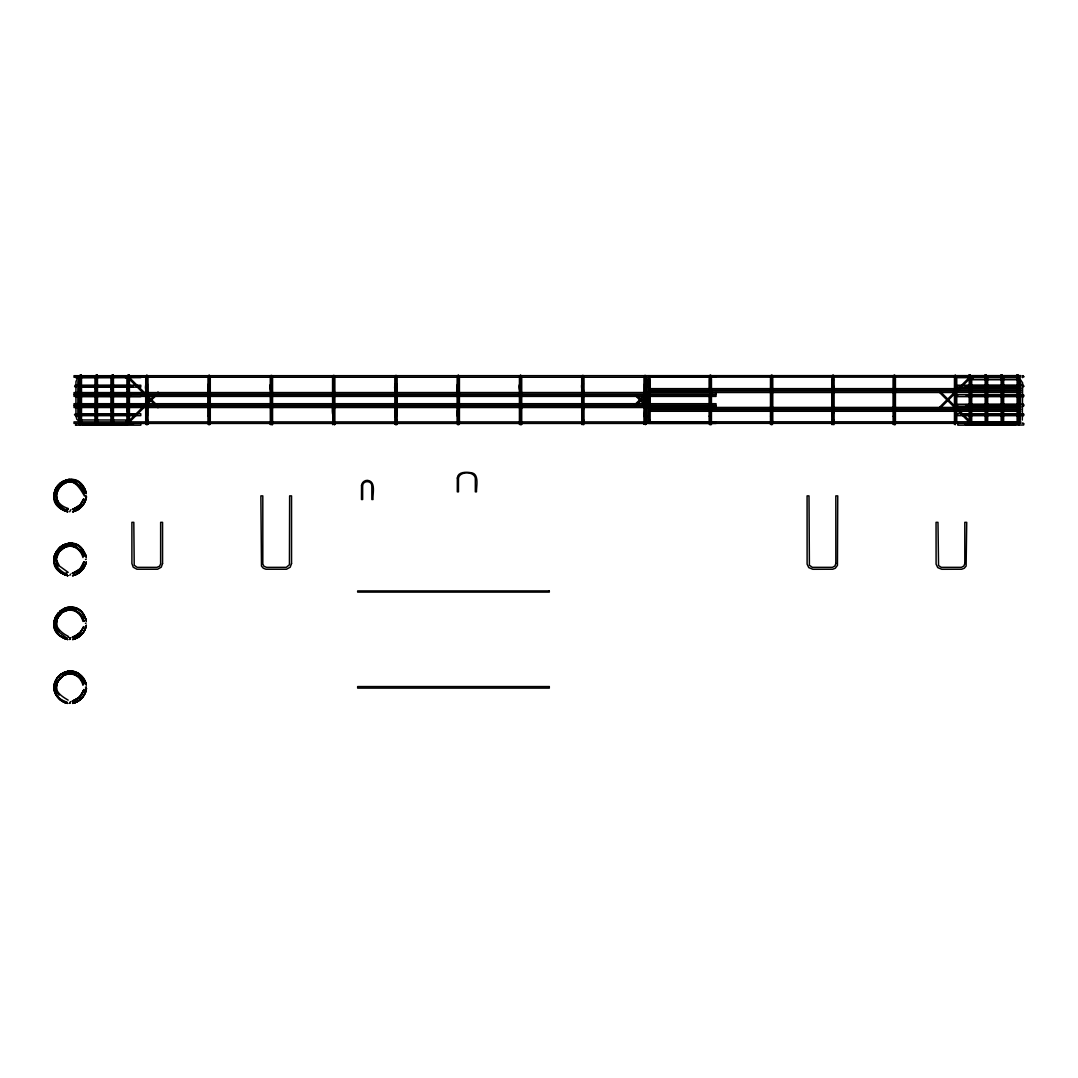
<?xml version="1.0" encoding="UTF-8"?>
<svg xmlns="http://www.w3.org/2000/svg" width="1078" height="1078" viewBox="0 0 1078 1078"><rect width="100%" height="100%" fill="white"/><g stroke="black" fill="none" stroke-linecap="round" stroke-linejoin="round"><path stroke-width="1.5" d="M209.132 423.735L209.145 423.034L209.132 423.897M207.987 422.994C207.34 425.204 210.614 425.325 210.277 423.358M271.427 423.573L271.427 423.735M270.268 396.556L270.349 424.489L272.222 424.732L272.572 423.398M334.854 423.398L334.517 424.732L333.708 423.735M333.708 423.573L332.846 424.705L332.563 396.556M395.99 423.25L396.232 424.665L397.135 423.398L397.135 424.112M519.421 422.994C518.747 425.244 522.278 425.379 521.712 423.115M646.288 423.358L645.372 424.665L645.143 421.323M709.149 422.994C708.637 425.244 711.857 425.446 711.44 423.115M772.764 423.115C773.155 425.918 768.87 424.867 770.474 421.687M832.957 423.735L832.957 423.034L833.766 424.732L834.102 423.115M145.705 422.994C145.018 425.163 148.346 425.365 147.996 423.358M272.572 424.18L272.572 423.115M334.854 424.18L334.854 423.115M457.126 422.994C456.452 425.244 459.996 425.379 459.43 423.115M581.702 396.556L581.783 424.489L582.767 424.489L582.848 423.034L583.656 424.732L583.993 423.115M645.223 376.788L644.779 375.764L645.143 424.139L643.984 424.206L646.288 423.856M832.957 423.923L832.095 424.705L831.798 422.994M895.198 423.735L894.794 424.772L894.282 423.735M333.816 423.856L334.746 424.543M147.996 423.115L147.996 424.233L147.187 423.681M210.277 424.18L210.277 423.115M59.869 507.751L67.658 511.727C31.828 501.203 75.676 457.355 86.253 493.306L85.661 491.096M67.793 575.652C31.774 565.276 75.581 521.159 86.253 557.178L85.661 554.981M59.869 635.521L67.658 639.483C32.044 629.161 75.433 585.192 86.227 620.915M59.869 699.406L67.658 703.368C59.438 701.872 52.283 693.262 54.264 684.746M57.323 500.933C53.684 493.778 59.115 485.693 65.704 482.648C74.854 478.376 80.998 490.086 84.515 496.096M56.339 561.719L56.379 557.596L57.862 553.566L57.296 554.671M56.339 689.475C54.965 672.254 78.33 667.39 82.993 685.325M146.851 421.323L146.931 376.788M209.145 421.323L209.226 376.788M271.427 421.323L271.508 376.788M333.708 378.405C334.288 375.036 333.196 375.184 333.708 378.405L333.708 421.323M395.99 378.405C396.596 375.023 395.451 375.157 396.003 378.405L396.003 421.323M458.285 421.323L458.366 376.788M520.566 421.323L520.647 376.788M582.848 378.405C583.333 375.104 582.322 375.211 582.861 378.405L582.861 421.323M645.129 378.405L645.196 377.031M54.156 498.225L54.722 491.096L54.156 493.293M67.079 510.487C60.907 507.064 52.647 501.499 54.129 493.32M58.886 488.038L56.191 494.923L57.296 500.556M56.312 551.72L54.129 557.205L54.156 562.11M56.379 493.711L56.406 497.78L58.037 501.998L56.703 498.952M61.998 637.125C35.884 619.54 79.368 589.909 86.253 621.063L85.661 618.853M82.993 621.44C78.411 603.64 55.086 608.235 56.379 625.415M81.187 675.785C71.256 664.317 51.394 675.852 54.156 689.88M56.191 494.869L56.204 496.203M56.406 561.665L56.231 558.781L57.296 564.441M56.339 625.59L57.296 618.556L61.392 613.099M53.954 496.325L54.264 493.091M56.204 560.088L56.891 555.722L56.339 557.622M56.406 689.435C54.762 679.14 68.103 668.805 77.185 675.475M709.176 377.34L709.243 376.667M770.514 377.34L770.568 376.667M831.839 377.34L831.893 376.667M893.163 377.34L893.231 376.667M954.488 377.34L954.556 376.667M68.183 636.249C61.486 633.136 52.445 625.496 57.862 617.438M53.967 558.647L54.466 555.803M53.9 623.502L55.854 616.346L59.896 611.388M53.967 686.403L54.129 684.975M56.231 622.666L56.379 621.48M60.099 678.224L56.878 683.479L56.379 689.287M85.647 500.3L86.429 496.662L84.084 503.534M85.162 693.154L86.442 688.303C85.728 695.553 79.785 701.859 72.725 703.368L79.502 700.201L84.502 694.461M53.94 622.505L54.129 621.09M56.379 685.365C55.221 692.548 62.942 697.048 68.183 700.134M86.253 498.063L86.442 496.648M86.442 688.29L85.647 691.955M83.073 504.989L78.047 509.571L72.563 511.754C79.516 510.406 85.378 504.329 86.348 497.295M54.156 557.178L54.722 554.981M54.156 621.049L55.867 616.36L55.234 617.627M54.156 684.934L55.867 680.245M56.339 493.737L56.891 491.837M56.339 621.507L56.662 620.308M56.339 685.392L57.862 681.323M83.99 561.678L81.941 566.57M86.2 498.238L83.828 503.911M76.444 424.206L75.487 425.163L140.787 425.163L140.787 423.25M80.54 423.034L80.149 424.867L79.112 423.816M97.465 423.196L96.899 424.206L96.602 423.128M96.508 424.206L95.74 424.975L94.972 424.206M113.433 423.196L112.476 423.937M112.476 424.206L111.708 424.975L110.94 424.206M129.414 423.196L128.444 423.937M128.444 424.206L127.015 424.584M133.429 424.206L83.033 424.772L83.033 423.627M146.271 394.683C148.751 396.623 143.617 388.444 146.271 383.849M146.271 405.032C148.387 403.63 145.058 413.575 146.568 416.66M208.566 394.683C211.045 396.623 205.911 388.444 208.566 383.849M270.847 394.683C273.637 397.486 266.818 383.984 271.912 383.647M270.268 424.206L271.13 423.708M333.991 395.181L333.21 394.979L333.708 394.117M334.207 416.081C331.647 417.968 331.795 402.727 334.207 404.749M332.563 424.206L333.708 424.206M395.424 394.683C397.903 396.623 392.769 388.444 395.424 383.849M395.424 405.032C397.539 403.63 394.198 413.575 395.707 416.66M395.99 423.034L395.707 424.705L395.127 423.708M457.705 394.683C460.185 396.623 455.051 388.444 457.705 383.849M457.705 405.032C460.171 403.509 455.185 414.302 457.705 416.714M519.987 394.683C522.776 397.486 515.971 383.984 521.065 383.647M521.146 405.032C517.736 406.258 523.396 401.029 521.146 409.95M519.421 424.206L520.283 423.708M582.282 394.683C584.99 397.742 578.536 382.703 583.427 383.849M581.702 424.206L582.565 423.708M645.129 395.262L645.129 394.117M644.267 416.66L645.129 404.466M709.796 390.573L710.793 391.139L710.874 385.951M710.793 409.155L710.294 408.292L709.796 409.155M770.474 424.206L771.336 423.708M833.523 390.856L832.661 391.354L832.661 390.357M833.456 409.155L832.957 408.292L832.661 409.37M831.798 424.206L832.661 423.708M894.848 390.856L893.985 391.354L894.282 390.276M894.78 409.155L893.985 408.373L894.282 409.451M894.282 423.048C895.05 426.349 891.708 423.331 894.201 423.91M955.607 391.435L955.607 390.276M966.333 376.667L965.187 376.667M955.324 424.705L954.461 424.206L955.324 423.708M966.333 424.206L965.187 424.206M970.281 423.91L969.297 423.91L969.499 423.128M986.33 423.196L985.764 424.206L985.467 423.128M987.677 424.206L986.909 424.975L986.141 424.206M1002.311 423.196L1001.731 424.206L1001.449 423.128M1003.645 424.206L1002.877 424.975L1002.109 424.206M1018.845 424.975L1018.279 423.196M1022.308 420.097L1022.645 382.933L1019.775 378.567M147.08 376.047L146.851 378.405M85.647 564.185L86.253 561.961L81.941 570.208M85.647 628.07L85.903 627.248C84.084 633.244 78.883 638.189 72.725 639.497L81.093 634.982M83.72 498.818L80.257 504.774L75.379 508.439M54.466 683.573L54.722 682.751M83.72 626.574L80.244 632.57M83.491 691.173L83.734 690.459L78.99 697.682L72.28 701.118M54.668 491.676C57.821 480.828 73.034 474.805 81.187 484.13M54.668 683.331C58.818 666.837 83.639 668.104 86.227 684.799L81.753 676.351M146.352 383.647L147.134 384.199M147.43 404.856L147.43 415.879L146.352 416.081M271.71 416.229L271.13 415.529M333.129 394.656L333.708 383.445L333.708 384.253M332.846 416.66L333.21 415.677M395.491 383.647L396.286 384.199M396.569 404.856L396.569 415.879L395.491 416.081M458.77 384.051L457.786 383.647M458.851 404.856L458.851 415.879L457.786 416.081M521.065 416.081L520.068 415.677M583.346 416.081L582.565 415.529M649.468 380.224L648.471 379.806M709.715 391.88L709.715 380.008L710.793 379.806M771.053 413.777L771.053 380.008L772.117 379.806M832.378 413.777L832.378 380.008L833.523 380.008M832.876 416.512L831.879 416.108L832.661 416.66M893.702 413.777L893.702 380.008L894.848 380.008M397.027 424.543L396.098 423.856M895.319 424.543L895.427 423.856M272.464 424.543L272.06 423.627M521.604 424.543L521.712 423.856M711.332 424.543L711.44 423.856M54.762 491.069C58.805 476.759 80.095 475.762 85.162 489.911L84.502 488.603M79.004 569.871L72.293 573.334C77.98 572.122 82.736 567.311 84.003 561.651L80.068 568.928L73.344 573.105M56.851 683.506L57.296 682.455M709.432 375.723L710.483 374.955L711.17 375.737M770.757 375.723L771.808 374.955L772.495 375.737M832.095 375.723L833.132 374.955L833.82 375.737M893.419 375.723L894.457 374.955L895.158 375.737M954.744 375.723L955.351 374.982M458.554 375.939L458.285 378.405M69.72 511.754L70.703 509.8M69.72 703.408L70.609 701.63M55.234 553.742L55.894 552.448M69.895 575.288L70.474 574.129M70.407 638.149L69.72 639.524L70.474 638.014M84.502 630.576L85.175 629.269M69.895 703.058L70.474 701.899M55.854 488.59L55.207 489.884L56.339 487.808M57.296 490.8L57.862 489.681M82.507 565.573L83.073 564.427M83.073 692.184L81.012 695.539M56.379 551.99C49.44 561.018 58.859 570.841 67.079 574.372M57.835 489.695L58.899 488.064M82.521 501.661L81.483 503.278M84.502 502.806L78.398 509.355M57.862 553.54L58.899 551.949L58.239 552.879M57.862 617.424L58.899 615.821M55.894 680.218L56.339 679.463M57.835 681.336L63.858 675.178M81.941 502.685L83.707 498.939L80.068 505.043L73.344 509.22L77.818 506.983L81.295 503.588M81.941 630.441L83.693 626.749L80.068 632.813L73.344 636.99L77.818 634.74L81.295 631.358M83.841 631.721L86.361 625.065C85.31 632.085 79.543 638.163 72.563 639.524L78.047 637.341L83.073 632.759M81.941 694.326L84.003 689.421L80.068 696.698L73.344 700.875L77.818 698.625L81.295 695.243M83.841 695.593L86.361 688.95C85.31 695.97 79.543 702.048 72.563 703.408L78.047 701.226L83.073 696.631M1020.057 420.299L1020.772 383.579L1019.626 380.844L1016.931 379.739L972.855 379.739L972.855 377.826M81.483 567.149L82.13 566.206M56.299 551.707C61.123 542.948 74.22 540.132 81.187 548.015M83.329 568.537L84.084 567.419M83.329 632.422L84.084 631.304M56.864 551.235C60.678 545.535 68.278 541.439 75.042 544.215M58.859 488.078C64.801 477.433 81.2 481.004 84.017 493.697L81.497 488.038M58.859 551.949L62.281 548.459L60.099 550.454M57.067 614.487L58.468 612.776L57.579 613.813M58.859 615.834L60.867 613.571M81.497 631.061L77.158 635.198L72.293 637.233L76.498 635.602M57.04 678.385C57.754 674.922 71.135 669.344 62.713 673.238M81.295 567.473L77.818 570.868L73.344 573.105M78.963 378.957L77.859 381.652L77.859 416.148L78.748 418.614L80.877 419.894M82.79 505.366L75.029 511.066M80.257 568.645L81.012 567.769M82.804 569.238L75.029 574.951M82.817 633.096L81.106 634.942M80.257 504.774L78.088 506.768M58.441 548.931C64.613 541.102 77.212 541.857 82.79 549.942M81.941 570.249L78.398 573.24M80.257 632.53L75.393 636.168M60.139 678.21L60.867 677.456M79.516 697.17L80.257 696.415L76.511 699.447L72.293 701.104M81.093 698.867L81.928 698.018M80.634 423.128L80.917 424.206M133.362 386.463L130.532 386.759M132.365 414.41L133.362 414.41M129.266 420.663L145.328 404.6M147.619 402.31L153.359 396.569M130.074 421.471L155.313 396.232M635.602 403.9L643.795 395.707M643.714 397.971L635.521 406.15L634.43 405.072M771.336 390.357L771.915 391.354L772.198 385.951M954.785 392.015L939.868 406.932L940.676 407.74L954.448 393.982M957.075 389.724L969.688 377.111M956.738 391.691L969.351 379.065M966.265 386.463L965.268 386.463M965.268 414.41L1015.597 414.127L1015.597 415.273L966.791 415.273M1022.308 395.208C1024.113 393.403 1024.814 397.512 1022.348 396.637M1022.308 404.708C1024.073 402.916 1024.841 406.972 1022.389 406.15M1022.308 414.221C1024.113 412.416 1024.814 416.526 1022.348 415.65M1017.416 424.126L1018.198 423.91M77.993 377.246L75.945 381.652L75.945 416.148L76.794 419.18L78.856 421.161M60.92 482.782L59.869 483.631L61.972 482.055M61.392 485.343L63.885 483.523M79.004 505.986L72.28 509.476L75.393 508.398M64.006 608.679L66.284 607.79L59.869 611.428C66.324 604.785 77.616 606.537 82.79 613.827M59.869 611.401L60.92 610.552M79.004 633.756L77.158 635.171M78.101 698.382L79.004 697.641M59.869 547.543L60.894 546.708M59.869 675.3L60.894 674.464M78.101 570.612L76.511 571.69M79.502 572.445L76.363 574.385M79.502 636.33L77.683 637.556M79.395 388.606L79.772 389.616L80.149 388.606M95.363 388.606L95.74 389.616L96.131 388.606M208.633 383.647L209.631 383.647M209.631 416.081L208.633 416.081M208.849 416.66L208.27 415.96L208.566 416.714M333.425 416.66L333.129 415.906M62.281 612.344L69.639 609.447M62.295 612.358L65.003 610.7M62.281 676.229C69.747 669.654 81.456 675.448 83.734 684.153L83.1 682.428M457.988 416.66L457.705 415.906M644.846 416.66L644.563 415.906M771.336 419.355L771.336 420.07M832.661 419.355L832.661 420.07M894.201 416.512L893.123 416.31L894.201 416.108M955.324 416.66L955.027 415.906L954.744 416.66M76.363 510.5L78.424 509.328M61.972 545.94L64.006 544.794M71.485 545.63L63.238 547.786C70.757 542.18 81.564 548.001 83.747 556.396L81.268 551.666L77.805 548.271L72.145 545.751L66.108 546.317L68.898 545.643M77.656 701.468L78.411 700.996M272.235 420.743L272.33 420.043M396.098 420.15L397.135 420.42L396.232 420.716M583.67 420.743L583.75 420.043M772.441 420.743L772.252 419.975M833.766 420.743L833.86 420.043M77.683 509.786L72.725 511.727L75.056 511.039M76.511 699.447L74.247 700.538M63.885 483.496L66.122 482.459L65.003 482.931M63.885 547.408L65.003 546.815M63.885 675.151L70.757 673.332L76.484 675.165M85.458 495.624L86.146 495.274M85.458 559.509L86.348 559.064M86.146 623.044L85.458 623.38M85.458 687.265L86.348 686.821M66.108 546.492L59.452 551.545L56.191 558.808C58.643 542.827 78.451 541.574 82.993 557.555M75.056 574.924L72.738 575.598L76.39 574.358M65.003 610.674L68.103 609.649L66.149 610.175M77.67 673.224L78.371 673.683C58.05 662.202 42.514 694.852 67.079 702.142M66.243 480.047L62.713 481.57L68.574 479.521L75.002 480.316M74.139 703.004L75.056 702.694M74.234 636.68L72.28 637.246M74.126 639.146L75.042 638.836M209.24 376.074L209.145 378.405M77.185 611.59C68.116 604.933 54.749 615.282 56.406 625.55M66.176 671.796L70.164 671.068L75.002 671.971M81.928 387.137L140.787 387.137L140.787 385.223L75.002 385.345L74.651 386.652L76.242 387.137M132.863 376.101C131.179 378.162 135.289 376.101 132.028 376.101M75.959 396.515L140.787 396.637L140.787 394.723L85 394.723M75.487 413.736L74.517 414.693L75.487 415.65L140.787 415.65L140.787 413.736L75.959 413.871M1022.658 375.845L1024.1 376.667L1022.389 377.637M1022.658 385.345L1024.1 386.18L1022.389 387.137M965.47 404.695L1015.597 404.614L1015.597 405.759L967.357 405.759M955.607 408.292L955.607 409.451M1022.658 423.371L1023.965 423.721L1023.615 425.028L957.83 425.163L957.83 423.25M1018.158 421.7L1017.362 421.875M1018.764 423.519L1017.578 423.789M67.685 607.44L66.243 607.776L69.571 607.21M66.93 673.831L68.103 673.534M66.243 543.891L67.631 543.555M72.293 573.348L73.466 573.065M72.563 575.639C79.22 574.345 84.812 568.753 86.213 562.137C84.758 568.739 79.193 574.278 72.563 575.652M82.171 489.035C68.116 467.448 41.22 499.936 68.183 508.479M68.103 609.73C71.215 607.426 81.753 614.339 79.502 613.571M111.708 388.538C109.35 389.252 113.54 390.236 112.099 388.606M127.689 388.538C125.317 389.252 129.522 390.236 128.066 388.606M146.271 415.906L145.988 416.66M270.847 415.906L270.847 416.714L270.847 404.856M395.424 415.906L395.127 416.66M519.987 415.906L519.987 416.714L519.987 404.856M582.282 415.906L582.282 416.714L582.282 404.856M771.336 416.66L770.554 416.108L771.619 416.31M970.55 388.606L971.601 389.347L970.173 389.077M1018.845 389.616L1019.236 388.606M894.282 419.302L894.282 420.124M970.55 410.179L971.318 410.179M986.532 410.179L987.286 410.179M1002.5 410.179L1003.268 410.179M1018.467 410.179L1019.236 410.179M67.631 479.67L69.504 479.44L68.628 479.521M68.898 481.758L66.93 482.176L73.452 482.176M67.671 671.311L69.571 671.095M458.622 423.681L459.376 423.964M147.187 420.016L147.996 420.42L147.093 420.716M209.658 420.784L209.765 419.975M458.608 420.016L459.43 420.42L458.797 420.784M521.092 420.784L521.186 419.975M649.495 420.784L649.603 419.975M710.82 420.784L710.928 419.975M68.628 543.406L72.522 543.676M69.693 481.718L70.73 481.691M69.693 673.373C76.053 673.211 81.793 678.183 83.68 684.058M1022.389 375.71L1023.143 375.71M81.685 375.912L125.762 375.912L125.762 377.826M129.98 376.101L83.033 376.101L83.033 377.246M520.378 376.087L520.566 378.405M965.78 377.246L967.357 377.246M78.061 377.637C73.627 378.769 77.872 376.788 75.487 375.71M81.685 377.826L140.787 377.637L140.787 375.71M1016.931 377.826L957.83 377.637L957.83 376.667M1021.378 385.223L957.83 385.223L957.83 387.137L1018.346 387.137M1022.348 385.223L1023.143 385.223M131.26 385.601L83.033 385.601L83.033 386.759L129.98 386.759M967.357 385.601L1015.597 385.601L1015.597 386.759L965.78 386.759M648.969 388.646L1020.772 388.646M648.969 390.182L1020.772 390.182M650.56 390.856L706.467 390.856L706.467 392.001M648.969 390.95L1020.772 390.95M1020.772 392.486L74.018 392.581L74.018 394.117L716.048 394.117L716.048 392.581M84.111 394.885L74.018 394.885L74.018 396.408L716.048 396.408L716.048 394.885L141.245 394.885M1020.745 394.723L957.83 394.723L957.83 396.637L1021.378 396.637M1022.389 394.723L1023.143 394.723M131.26 395.114L83.033 395.114L83.033 396.259M967.357 395.114L1015.597 395.114L1015.597 396.259L965.78 396.259M85 404.237L140.787 404.237L140.787 406.15L85 406.15M1021.378 404.237L957.83 404.237L957.83 406.15L1020.745 406.15M1022.348 404.237L1023.143 404.237M132.837 404.614L83.033 404.614L83.033 405.759L131.26 405.759M84.111 405.234L74.018 405.234L74.018 403.698L716.048 403.698L716.048 405.234L141.245 405.234M648.969 407.43L1020.772 407.43M648.969 408.966L1020.772 408.966M648.969 409.734L1020.772 409.734M648.969 411.27L1020.772 411.27M1021.378 413.736L957.83 413.736L957.83 415.65L1021.378 415.65M1022.348 413.736L1023.143 413.736M132.837 414.127L83.033 414.127L83.033 415.273L131.826 415.273M648.969 421.808L1020.772 421.808L1020.772 423.344L648.969 423.344L648.969 421.916M1016.931 421.902L972.855 422.037M1022.389 423.25L1023.143 423.25M967.357 423.627L1015.597 423.627L1015.597 424.772L965.78 424.772M1016.931 423.816L972.855 423.344M70.205 545.562L76.525 547.408L82.171 552.906L81.025 551.303M70.205 609.447C74.732 609.124 83.208 614.703 83.976 621.359M70.178 481.691C76.754 481.893 82.588 487.269 83.976 493.589M81.214 419.962L125.762 419.989L125.762 421.902M70.852 479.44L73.735 480.236M70.852 543.325L71.795 543.406M71.687 607.359L70.245 607.17L77.629 609.339M70.825 671.109L75.662 672.901M71.525 481.758L72.307 481.893M71.525 545.643L73.452 546.061M71.525 609.528L75.366 610.687M71.525 673.413L72.307 673.534M648.39 416.714L647.891 416.108L648.969 416.31M127.689 411.19L127.015 410.381L128.444 410.651M111.708 411.19L111.047 410.381L112.382 410.381M986.909 388.538L987.569 389.347L986.141 389.077M709.715 416.714L709.23 416.108L710.294 416.31M67.052 509.207L68.224 509.49M72.698 479.67L74.099 480.02M67.658 575.598C61.042 574.21 55.477 568.605 54.129 561.961M72.698 671.311L74.099 671.661M1023.143 396.637L1022.308 396.165M1023.143 415.65L1022.308 415.178M66.122 572.809L66.917 573.065M72.522 607.561L74.53 608.369M271.387 376.087L271.427 378.405M64.37 702.317L67.806 703.395C61.163 702.048 55.571 696.496 54.156 689.88M75.042 480.33L78.371 482.028M75.406 482.931L74.261 482.445L78.088 484.588M75.002 544.201L77.629 545.455M64.02 638.27L65.354 638.836M75.042 671.985L76.336 672.537M64.02 702.142L65.354 702.708M73.735 544.12L76.74 545.913M63.063 510.015L67.806 511.754C61.163 510.393 55.571 504.854 54.156 498.225M75.42 546.815L77.144 547.799M68.183 572.364L59.506 566.085L56.191 559.522M67.079 638.257L57.026 630.643L53.9 623.461C54.102 631.156 60.368 638.001 67.806 639.524L62.308 637.327M74.53 480.599L75.662 481.26M62.308 573.456L67.806 575.639C61.163 574.278 55.571 568.739 54.156 562.11M62.308 701.212L63.076 701.657M1003.268 388.606L1003.268 389.549L1002.217 389.347M96.4 410.381L95.363 410.179L95.363 411.122M78.411 545.926L79.449 546.681M78.371 609.798L79.449 610.566M75.662 609.03L76.74 609.784M78.411 673.683L82.79 677.712M60.92 508.587L61.998 509.355M60.92 572.472L61.998 573.24M77.185 611.698L81.51 615.74L84.017 621.467L80.257 614.298M77.185 675.583L79.597 677.415M60.92 700.242L61.998 700.996M61.217 572.714L58.657 570.478M61.217 700.471L59.519 699.07M78.088 676.243L78.99 676.984M59.896 507.751L56.312 503.561L54.129 498.076M59.896 699.406L55.881 694.461L53.954 687.98M58.657 506.593L59.519 507.428M954.448 405.746L940.676 391.988L939.868 392.796L954.785 407.7M956.738 408.036L969.351 420.663M958.221 411.149L968.543 421.471M771.336 409.37L771.336 408.373L772.198 408.912M637.866 395.909L643.714 401.757M635.602 395.828L643.795 404.007M583.346 404.749L582.349 404.749L582.565 405.53M271.912 404.749L270.928 404.749L271.13 405.53M157.94 391.988L158.749 392.796M128.929 377.111L144.991 393.16M148.427 396.61L158.749 406.932L157.94 407.74L147.619 397.418M129.266 379.065L143.024 392.837M79.502 485.801L80.284 486.569M79.556 549.699L80.257 550.413M58.468 570.249L59.303 571.097M81.052 675.825L81.928 676.701M79.502 677.456L80.284 678.21M81.726 484.777L86.227 493.145M81.726 548.662L86.227 557.03M80.095 677.914L83.073 682.455M57.606 505.353L58.468 506.364M58.131 506L54.506 499.626M57.282 568.861L58.131 569.885M82.763 486.016L83.343 486.73M82.763 549.901L85.903 555.817M82.763 613.786L85.634 618.88M82.763 677.671L83.329 678.412M57.444 628.636L59.115 631.358M58.441 694.286L59.115 695.243M57.282 696.631L54.506 691.267M83.329 614.527L84.057 615.619M81.497 615.794L82.171 616.791M83.289 678.372L85.634 682.765M81.483 679.706L82.171 680.676M56.528 567.783L54.506 563.511M56.528 631.668L54.506 627.396M82.534 617.411L83.073 618.57M82.534 489.641L83.073 490.8M84.057 551.734L84.502 552.488M82.534 553.526L82.144 552.866L83.734 556.396L83.073 554.685M84.475 616.333L85.149 617.681M55.881 566.691L56.325 567.446M56.595 690.661L58.037 693.639M55.234 693.154L55.881 694.461M57.444 692.521L56.703 690.594L57.323 692.588M57.323 564.818L56.595 562.891M85.175 489.884L85.634 491.11M85.149 553.796L85.634 554.995M57.296 628.326L56.622 626.574M57.296 692.211L56.622 690.459M648.471 380.224L648.39 386.881M56.703 562.837L58.037 565.883L56.703 562.837M83.491 491.837L84.003 493.711M85.661 682.738L86.227 684.988M56.595 626.776L56.851 627.558M1018.279 423.627L1018.09 424.206M1002.311 423.627L1002.109 423.937M85.917 491.918L86.24 493.333M895.198 375.912L895.4 377.435M894.093 376.209L894.241 377.206M833.873 375.912L834.062 377.435M832.768 376.209L832.903 377.206M772.549 375.912L772.737 377.435M771.43 376.209L771.578 377.206M711.224 375.912L711.413 377.435M710.106 376.209L710.254 377.206M54.156 498.09L53.913 495.705M54.156 561.975L53.954 560.21M53.967 688.316L54.156 689.731M646.288 423.694L646.274 378.405C647.204 374.376 643.067 374.268 643.984 378.405L643.984 393.254M1019.613 378.594L1019.613 420.555M1018.279 377.219L1018.279 422.778M1018.09 377.421L1018.09 422.226M1017.12 377.826L1017.12 421.767M1003.645 377.421L1003.645 422.226M1003.645 423.034L1003.645 423.937M1002.311 377.219L1002.311 422.778M1002.109 378.674L1002.109 379.766M1002.109 419.315L1002.109 420.043M1001.152 377.219L1001.152 422.778M987.677 377.421L987.677 422.226M987.677 423.034L987.677 423.937M986.33 377.219L986.33 422.778M986.141 378.149L986.141 379.766M986.141 390.047L986.141 409.68M986.141 419.315L986.141 421.148M986.141 423.034L986.141 423.937M985.184 377.219L985.184 422.778M973.434 413.736L973.434 414.693M973.434 424.206L973.434 425.163M971.709 378.594L971.709 421.134M970.362 377.826L970.362 420.757M970.173 377.839L970.173 379.766M970.173 390.047L970.173 409.68M970.173 419.315L970.173 421.498M970.173 423.034L970.173 423.937M969.216 377.219L969.216 422.778M956.752 378.405L956.752 421.323M956.186 389.495L956.186 390.465M956.186 409.344L956.186 412.295M955.607 378.405L955.607 421.323M955.027 380.008L955.027 390.856M955.027 408.912L955.027 413.777M954.461 378.405L954.461 424.18M895.427 378.405L895.427 421.323M894.848 385.951L894.848 389.495M894.848 409.465L894.848 413.211M894.282 378.405L894.282 421.323M893.123 378.405L893.123 421.323M893.123 421.687L893.123 424.18M834.102 378.405L834.102 421.323M833.523 385.951L833.523 389.495M833.523 409.344L833.523 413.211M832.957 378.405L832.957 421.323M831.798 378.405L831.798 421.323M772.764 378.405L772.764 421.323M772.198 409.344L772.198 413.777M771.619 378.405L771.632 421.323M770.474 378.405L770.474 421.323M716.048 375.71L716.048 377.246L74.018 377.246L74.018 375.71L1020.772 375.616L1020.772 377.152L648.969 377.152L648.969 375.616M711.44 378.405L711.44 421.323M710.874 408.912L710.874 413.777M710.308 378.405L710.308 421.323M709.715 396.798L709.715 406.905M709.715 408.036L709.715 413.777M709.149 378.405L709.149 391.61M709.149 396.556L709.149 421.323M706.467 408.104L706.467 408.872M650.115 378.405L650.115 421.323M649.549 380.008L649.549 386.881M649.549 396.798L649.549 406.002M648.969 378.405L648.969 421.323M648.39 396.798L648.39 404.466M647.824 378.405L647.824 393.254M647.824 396.556L647.824 421.323M645.709 390.411L645.709 393.295M645.709 406.433L645.709 409.384M644.563 383.849L644.563 394.656M643.984 396.556L643.984 424.18M583.993 421.323L583.993 378.405C584.95 374.362 580.746 374.268 581.702 378.405L581.702 393.254M583.427 389.778L583.427 393.753M583.427 405.153L583.427 409.95M582.282 396.152L582.282 403.671M521.712 421.323L521.712 378.055L520.593 374.955L519.448 377.34L519.421 393.254M521.146 389.778L521.146 394.656M519.987 396.152L519.987 403.671M519.421 396.556L519.421 421.323M459.417 421.323L459.417 378.055L458.312 374.955L457.166 377.34L457.126 393.254M458.851 383.849L458.851 394.656M458.851 396.152L458.851 403.671M457.126 396.556L457.126 421.323M397.135 421.323L397.135 378.405C398.065 374.376 393.942 374.309 394.844 378.405L394.844 393.254M396.569 383.849L396.569 394.656M396.569 396.152L396.569 403.671M394.844 396.556L394.844 421.323M394.844 422.994L394.844 424.18M334.854 421.323L334.854 378.405C335.81 374.335 331.606 374.241 332.563 378.405L332.563 393.254M334.288 389.993L334.288 393.753M334.288 405.153L334.288 405.827M334.288 406.19L334.288 409.95M272.559 421.323L272.559 378.405C273.516 374.362 269.311 374.268 270.268 378.405L270.268 393.254M271.993 389.778L271.993 394.656M271.993 405.072L271.993 409.95M270.847 396.152L270.847 403.671M210.277 421.323L210.277 378.055L209.172 374.955L208.014 377.34L207.987 393.254M209.711 383.849L209.711 394.656M209.711 396.152L209.711 403.671M209.711 404.856L209.711 415.879M208.566 396.152L208.566 403.671M208.566 404.856L208.566 415.879M207.987 396.556L207.987 421.323M147.996 421.323L147.996 378.055L146.877 374.955L145.732 377.34L145.705 393.254M147.43 383.849L147.43 394.656M147.43 397.203L147.43 402.7M145.705 396.556L145.705 421.323M129.414 377.219L129.414 422.778M128.444 377.839L128.444 379.766M128.444 388.403L128.444 393.322M128.444 396.596L128.444 403.132M128.444 406.406L128.444 409.68M128.444 419.315L128.444 421.498M128.255 377.219L128.255 422.778M126.921 378.594L126.921 393.322M126.921 396.596L126.921 403.132M126.921 406.406L126.921 421.134M125.196 375.71L125.196 377.637M125.196 413.736L125.196 414.693M125.196 424.206L125.196 425.163M113.433 377.219L113.433 422.778M112.476 419.315L112.476 420.043M112.287 377.219L112.287 422.778M110.94 377.233L110.94 393.322M110.94 396.596L110.94 403.132M110.94 406.406L110.94 421.835M110.94 423.034L110.94 423.937M97.465 377.219L97.465 422.778M96.508 377.233L96.508 393.322M96.508 396.596L96.508 403.132M96.508 406.406L96.508 421.835M96.508 423.034L96.508 423.937M96.319 377.219L96.319 422.778M94.972 377.233L94.972 393.322M94.972 396.596L94.972 403.132M94.972 406.406L94.972 421.835M94.972 423.034L94.972 423.937M89.353 376.101L89.353 377.246M81.497 377.826L81.497 421.767M80.351 377.219L80.351 422.778M79.004 377.421L79.004 393.322M79.004 396.596L79.004 403.132M79.004 406.406L79.004 422.226M79.004 423.034L79.004 424.206M146.851 423.034L146.851 423.923L146.851 423.048M458.285 423.25L458.285 423.25M520.566 423.573L520.566 423.573M710.294 423.573L710.294 423.573M771.632 423.034L771.632 423.923L771.619 423.048M457.341 478.012L457.315 491.851L458.473 491.851L458.473 478.443C459.066 470.978 474.738 471.032 475.331 478.443L475.331 491.851L476.489 491.851C476.18 486.879 479.791 473.269 470.736 472.69C466.383 471.894 457.8 471.665 457.341 478.012M162.562 563.524L161.228 567.217L157.536 569.238L136.933 569.238L133.241 567.217L131.893 563.524L131.893 522.331L133.82 522.331L134.211 565.236L137.175 567.338L156.809 567.365L159.504 566.26L160.622 563.956L160.649 522.331L162.562 522.331L162.562 563.524M291.545 563.524L290.198 567.217L286.505 569.238L265.916 569.238L263.288 568.214L261.482 566.085L260.876 495.88L262.803 495.88L262.816 563.956L263.935 566.26L266.63 567.365L286.276 567.338L289.43 564.751L289.632 495.88L291.545 495.88L291.545 563.524M361.534 485.464L361.494 499.518L362.639 499.518L362.639 486.111C362.37 480.168 372.126 480.168 371.843 486.111L371.843 499.518L372.988 499.518C372.382 494.479 376.397 481.556 367.679 480.37C364.687 480.087 361.804 482.486 361.534 485.464M835.827 563.524L834.938 565.99L832.472 567.338L812.354 567.338L809.389 565.236L808.999 495.88L807.085 495.88L807.112 564.171L808.796 567.621L812.825 569.278L832.715 569.238L835.329 568.214L837.444 565.357L837.741 495.88L835.827 495.88L835.827 563.524M964.81 563.524L963.907 565.99L961.455 567.338L941.323 567.338L938.547 565.546L937.981 522.331L936.054 522.331L936.095 564.171L937.766 567.621L941.808 569.278L961.697 569.238L964.311 568.214L966.117 566.085L966.723 522.331L964.81 522.331L964.81 563.524M80.419 374.659L81.416 375.238L80.419 374.659M96.4 374.659L97.384 375.238L96.4 374.659M112.368 374.659L113.365 375.238L112.368 374.659M128.336 374.659L129.333 375.238L128.336 374.659M208.633 404.749L209.631 405.328L208.633 404.749M969.297 374.659L970.281 375.238L969.297 374.659M985.265 374.659L986.262 375.238L985.265 374.659M1001.233 374.659L1002.23 375.238L1001.233 374.659M1017.201 374.659L1018.198 375.238L1017.201 374.659M79.112 410.381C79.449 412.631 81.685 409.276 79.112 410.381M716.048 406.002L74.018 406.002L74.018 407.524L716.048 407.524L716.048 406.002M716.048 421.902L74.018 421.902L74.018 423.438L716.048 423.438L716.048 421.902M549.308 590.933L357.667 590.933L357.667 592.091L549.308 592.091L549.308 590.933M549.308 686.565L357.667 686.565L357.667 688.101L549.308 688.101L549.308 686.565M68.884 637.367L68.089 637.233L68.871 637.367M68.076 509.476L66.903 509.18L68.089 509.476M81.901 485.019L81.052 484.17L81.928 485.06M56.959 627.49L56.703 626.722L56.959 627.504"/></g></svg>
